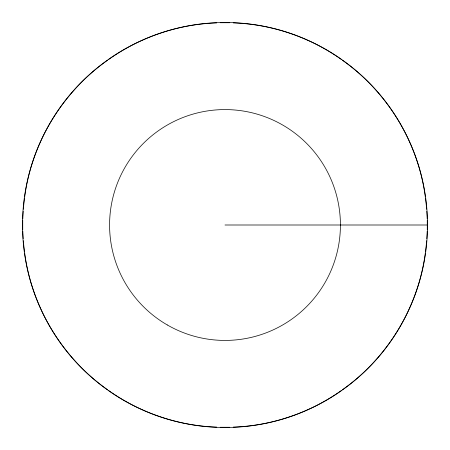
<?xml version="1.0" encoding="UTF-8"?>
<svg xmlns="http://www.w3.org/2000/svg" width="450" height="450" viewBox="0 0 450 450"><rect width="100%" height="100%" fill="white"/><g stroke="black" fill="none" stroke-linecap="round" stroke-linejoin="round"><path stroke-width="0.67" d="M22.736 220.208L22.736 229.792M22.804 218.841L23.169 211.314M23.271 209.261L24.474 198.382M426.729 240.739L425.52 251.618M426.831 238.686L427.196 231.159M427.264 229.792L427.264 220.208M24.677 197.027C31.815 142.644 62.634 91.811 107.539 60.311M425.323 252.973C418.185 307.356 387.366 358.189 342.461 389.689M108.641 59.496C140.102 37.204 178.222 24.171 216.787 22.905M341.359 390.504C309.898 412.802 271.778 425.829 233.213 427.101M220.208 22.736L229.792 22.736M229.792 427.264L220.208 427.264M225 225L427.5 225A202.5 202.5 0 0 1 123.75 400.371A202.5 202.5 0 0 1 123.75 49.629A202.5 202.5 0 0 1 427.5 225M233.213 22.905C271.778 24.171 309.898 37.204 341.359 59.496M216.787 427.101C178.222 425.829 140.102 412.802 108.641 390.504M342.461 60.311C387.366 91.811 418.185 142.644 425.323 197.027M107.539 389.689C62.634 358.189 31.815 307.356 24.677 252.973M425.52 198.382L426.729 209.261M24.474 251.618L23.271 240.739M426.831 211.314L427.196 218.841M22.804 231.159L23.169 238.686M167.293 324.956A115.419 115.419 0 0 0 340.419 225A115.419 115.419 0 0 0 167.293 125.044A115.419 115.419 0 0 0 167.293 324.956"/></g></svg>
